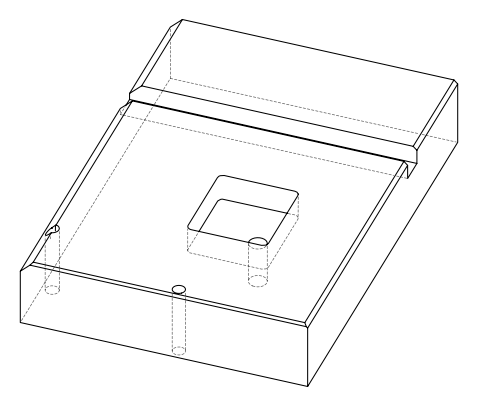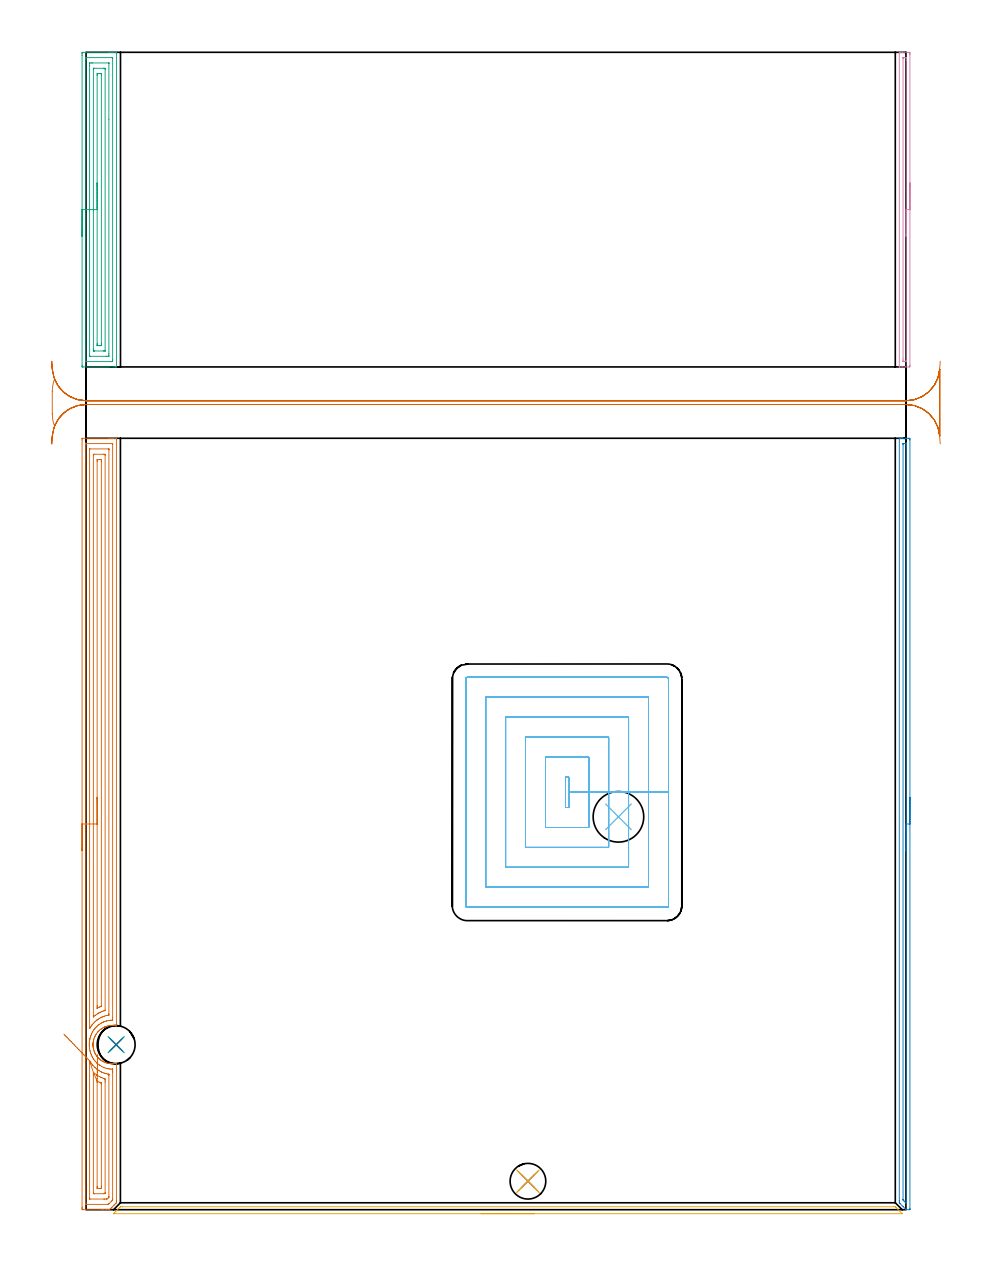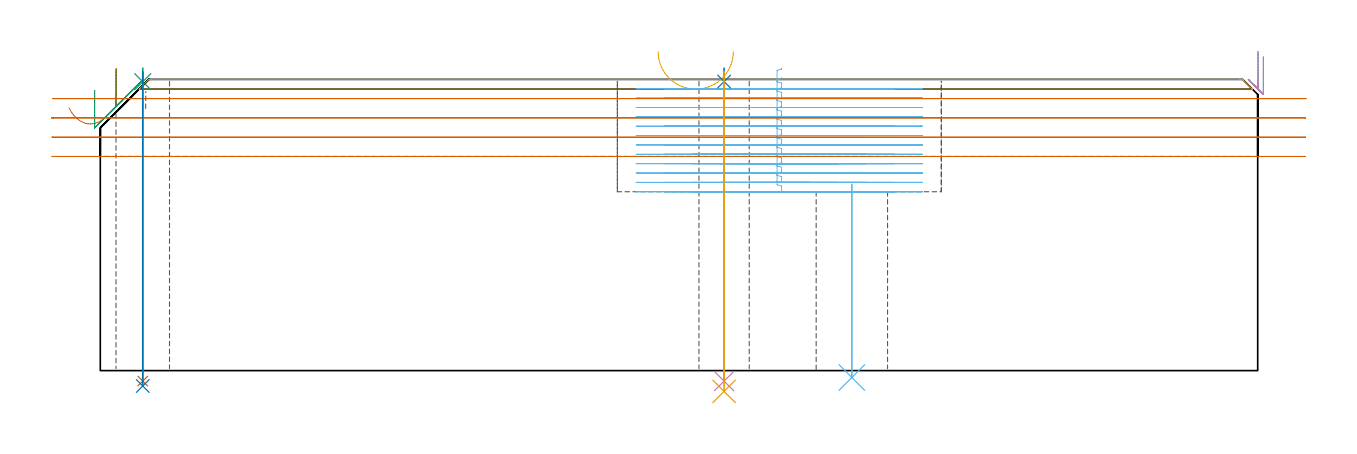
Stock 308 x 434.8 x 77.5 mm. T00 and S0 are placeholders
(PLAN: 14 operations, 8 tool changes, 60.7 min)
(1 AREA_MILL | FG_CHAMFER_SURFACE | UGT0205_001 | 11.75 min | 24677 mm3)
(2 AREA_MILL_1 | FG_CHAMFER_SURFACE_1 | UGT0205_001 | 4.78 min | 2345 mm3)
(3 AREA_MILL_2 | FG_CHAMFER_SURFACE_2 | UGT0205_001 | 4.98 min | 10392 mm3)
(4 AREA_MILL_3 | FG_CHAMFER_SURFACE_3 | UGT0205_001 | 2.05 min | 973 mm3)
(5 AREA_MILL_4 | FG_CHAMFER_SURFACE_4 | UGT0205_001 | 2.51 min | 989 mm3)
(6 MILL_RECTANGULAR_POCKET | POCKET_RECTANGULAR_STRAIGHT | NXT0201_013 | Follow Part, ap 2.5, ae 75% | 27.19 min | 247708 mm3)
(7 MILL_RECTANGULAR_SLOT | SLOT_RECTANGULAR | UGT0201_109 | Follow Part, ap 6.35, ae 75% | 5.85 min | 168080 mm3)
(8 SPOT_DRILL | STEP1HOLE | NXT0321_9005460120000 | 0.03 min | 45 mm3)
(9 SPOT_DRILL_1 | STEP1HOLE_2 | NXT0321_9005460120000 | 0.03 min | 4 mm3)
(10 DRILL_THROUGH_HOLE_INTO_CENTER | STEP1HOLE | NXT0301_042 | 0.33 min | 3054 mm3)
(11 DRILL_TO_ENLARGE_THROUGH_HOLE | STEP1HOLE | UGT0301_268 | 0.34 min | 7858 mm3)
(12 INDEXABLE_INSERT_DRILL_THROUGH_HOLE_FROM_SOLID | STEP1HOLE_1 | NXT0302_009 | 0.21 min | 13454 mm3)
(13 DRILL_THROUGH_HOLE_INTO_CENTER_1 | STEP1HOLE_2 | NXT0301_042 | 0.33 min | 2974 mm3)
(14 DRILL_TO_ENLARGE_THROUGH_HOLE_1 | STEP1HOLE_2 | NXT0301_105 | 0.34 min | 8981 mm3)
(TOOL UGT0205_001 | Chamfer Mill 20 x 3 x 45 deg. | D20 FL50 Z2)
(TOOL NXT0201_013 | ENDMILL 10mm | D10 FL30 Z4)
(TOOL UGT0201_109 | End Mill 25.4 mm | D25.4 FL25 Z2)
(TOOL NXT0321_9005460120000 | NC Spot Drill, 142deg, 12mm, Carbide, Uncoated | D12 PA142 FL30 Z2)
(TOOL NXT0301_042 | Carbide Drill 7.1mm [860.1-0710-057A1-MM 2214] | D7.1 PA140 FL85 Z2)
(TOOL UGT0301_268 | Twist Drill 13.4 mm | D13.4 PA118 FL108 Z2)
(TOOL NXT0302_009 | Index. Insert Drill 19mm [880-D1900L25-05] | D19 PA176 FL95 Z2)
(TOOL NXT0301_105 | Carbide Drill 14.25mm [860.1-1425-071A1-MM 2214] | D14.25 PA140 FL83 Z2)
(OP 1 AREA_MILL)
G17 G21 G94 G90
T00 M6
G54
G17 G0 G90 X-1.5 Y134.9 S1061 M3
G43 Z87.5 H0
Z74.6
G94 G1 Y134.938 Z73.728 F250.
Y135.052 Z72.864
Y135.241 Z72.012
Y135.503 Z71.18
Y135.837 Z70.374
Y136.24 Z69.6
Y136.708 Z68.864
Y137.24 Z68.172
Y137.829 Z67.529
Y138.472 Z66.94
Y139.164 Z66.408
Y139.9 Z65.94
Y140.674 Z65.537
Y141.48 Z65.203
Y142.312 Z64.941
Y143.163 Z64.752
Y144.028 Z64.638
Y144.9 Z64.6
Y289.181
X-1.494 Y289.736 Z64.603
X-1.492 Y289.79 Z64.606
X-1.432 Y289.8 Z64.666
X8.443 Z74.537
X8.981 Z75.077
X9.316 Z75.412
X9.854 Z75.95
X10.19 Z76.284
X11.141 Z77.24
X11.272 Y289.797 Z77.365
X11.398 Y289.79 Z77.488
X11.4 Y289.628 Z77.5
Y69.409
X11.393 Y69.033 Z77.492
X11.141 Y69.066 Z77.241
X10.9 Y69.108 Z76.999
X10.454 Y69.162 Z76.553
X10.009 Y69.188 Z76.109
X9.564 Y69.187 Z75.664
X9.119 Y69.159 Z75.218
X8.674 Y69.104 Z74.774
X8.228 Y69.017 Z74.328
X8.015 Y68.962 Z74.115
X7.785 Y68.902 Z73.884
X7.46 Y68.795 Z73.557
X7.339 Y68.756 Z73.435
X7.133 Y68.676 Z73.227
X6.962 Y68.611 Z73.06
X6.895 Y68.586 Z72.994
X6.845 Y68.564 Z72.944
X6.421 Y68.347 Z72.52
X6.005 Y68.11 Z72.105
X5.823 Y67.99 Z71.922
X5.684 Y67.898 Z71.783
X5.591 Y67.831 Z71.69
X5.37 Y67.672 Z71.469
X5.115 Y67.46 Z71.215
X4.76 Y67.128 Z70.858
X4.656 Y67.021 Z70.754
X4.513 Y66.874 Z70.608
X4.419 Y66.779 Z70.518
X4.226 Y66.552 Z70.325
X3.978 Y66.225 Z70.076
X3.875 Y66.076 Z69.974
X3.745 Y65.886 Z69.843
X3.533 Y65.529 Z69.632
X3.458 Y65.389 Z69.556
X3.336 Y65.165 Z69.436
X3.306 Y65.099 Z69.405
X3.257 Y64.993 Z69.355
X3.076 Y64.55 Z69.176
X2.922 Y64.1 Z69.022
X2.889 Y63.976 Z68.988
X2.804 Y63.655 Z68.901
X2.793 Y63.602 Z68.889
X2.711 Y63.207 Z68.809
X2.663 Y62.843 Z68.755
X2.651 Y62.762 Z68.745
X2.632 Y62.541 Z68.73
X2.621 Y62.392 Z68.718
X2.62 Y62.371 Z68.716
X2.616 Y62.315 Z68.711
X2.617 Y62.262 Z68.709
X2.614 Y62.119
X2.612 Y61.898 Z68.705
X2.611 Y61.881 Z68.706
Y61.868
X2.616 Y61.784 Z68.708
X2.619 Y61.708 Z68.714
X2.635 Y61.422 Z68.728
X2.641 Y61.369 Z68.733
X2.654 Y61.234 Z68.751
X2.674 Y61.043 Z68.774
X2.682 Y60.975 Z68.782
X2.735 Y60.668 Z68.835
X2.76 Y60.529 Z68.859
X2.871 Y60.081 Z68.968
X3.008 Y59.636 Z69.106
X3.029 Y59.582 Z69.127
X3.163 Y59.232 Z69.262
X3.337 Y58.834 Z69.435
X3.382 Y58.743 Z69.48
X3.641 Y58.292 Z69.739
X3.786 Y58.066 Z69.883
X3.844 Y57.974 Z69.942
X3.923 Y57.851 Z70.019
X3.964 Y57.795 Z70.06
X4.072 Y57.646 Z70.169
X4.187 Y57.497 Z70.286
X4.226 Y57.447 Z70.325
X4.274 Y57.391 Z70.374
X4.368 Y57.285 Z70.464
X4.44 Y57.199 Z70.539
X4.595 Y57.033 Z70.694
X4.659 Y56.965 Z70.755
X4.666 Y56.958 Z70.762
X4.723 Y56.902 Z70.822
X4.876 Y56.754 Z70.975
X4.887 Y56.744 Z70.986
X4.95 Y56.689 Z71.046
X5.044 Y56.604 Z71.142
X5.116 Y56.539 Z71.215
X5.359 Y56.344 Z71.458
X5.419 Y56.296 Z71.518
X5.603 Y56.159 Z71.703
X5.729 Y56.065 Z71.829
X5.865 Y55.973 Z71.965
X6.005 Y55.886 Z72.105
X6.26 Y55.744 Z72.359
X6.446 Y55.641 Z72.545
X6.609 Y55.562 Z72.708
X6.895 Y55.423 Z72.994
X7.522 Y55.172 Z73.619
X7.785 Y55.094 Z73.884
X8.228 Y54.982 Z74.327
X8.443 Y54.941 Z74.541
X8.675 Y54.896 Z74.773
X9.119 Y54.841 Z75.218
X9.565 Y54.813 Z75.663
X10.01 Y54.812 Z76.108
X10.19 Y54.823 Z76.287
X10.455 Y54.838 Z76.553
X10.689 Y54.867 Z76.787
X10.901 Y54.892 Z76.998
X11.063 Y54.92 Z77.16
X11.192 Y54.94 Z77.289
X11.395 Y54.967 Z77.491
X11.4 Y54.656 Z77.5
Y3.299
X11.397 Y2.605 Z77.488
X11.245 Y2.445 Z77.345
X10.758 Y1.959 Z76.858
X10.481 Y1.678 Z76.575
X9.755 Y0.955 Z75.855
X9.42 Y0.618 Z75.516
X8.973 Y0.172 Z75.07
X8.88 Y0.081 Z74.978
X8.806 Y0.01 Z74.903
X8.544 Y0. Z74.643
X8.242 Z74.341
X7.57 Z73.665
X6.361 Z72.458
X5.823 Z71.917
X-1.163 Y0.001 Z64.934
X-1.493 Y0.01 Z64.604
X-1.497 Y0.277 Z64.601
X-1.499 Y0.618
X-1.5 Y0.963 Z64.6
Y144.9
X-0.086 Z66.014
X-0.085 Y287.395 Z66.015
X-0.082 Y287.737 Z66.018
X-0.08 Y287.778 Z66.02
X-0.078 Y287.79 Z66.022
X-0.05 Y287.793 Z66.05
X0.055 Y287.797 Z66.155
X0.188 Y287.8 Z66.288
X9.794 Z75.894
X9.94 Y287.797 Z76.04
X9.97 Y287.794 Z76.07
X9.979 Y287.79 Z76.079
X9.981 Y287.781 Z76.081
X9.984 Y287.746 Z76.084
X9.985 Y287.604 Z76.085
Y72.089
X9.981 Y71.409 Z76.081
X9.979 Y71.196 Z76.079
X9.338 Y71.174 Z75.438
X9.316 Y71.172 Z75.416
X8.548 Y71.089 Z74.648
X8.443 Y71.07 Z74.543
X7.824 Y70.936 Z73.924
X7.57 Y70.87 Z73.67
X7.146 Y70.736 Z73.246
X6.697 Y70.572 Z72.797
X6.505 Y70.499 Z72.605
X6.088 Y70.302 Z72.188
X5.914 Y70.21 Z72.014
X5.823 Y70.158 Z71.923
X5.362 Y69.881 Z71.462
X4.95 Y69.607 Z71.05
X4.835 Y69.527 Z70.935
X4.678 Y69.409 Z70.778
X4.348 Y69.127 Z70.448
X4.077 Y68.878 Z70.177
X3.895 Y68.702 Z69.995
X3.711 Y68.516 Z69.811
X3.466 Y68.247 Z69.566
X3.203 Y67.927 Z69.303
X3.072 Y67.757 Z69.172
X2.973 Y67.622 Z69.073
X2.709 Y67.235 Z68.809
X2.402 Y66.729 Z68.502
X2.386 Y66.7 Z68.486
X2.376 Y66.682 Z68.476
X2.33 Y66.594 Z68.43
X2.082 Y66.09 Z68.182
X1.975 Y65.835 Z68.075
X1.824 Y65.459 Z67.924
X1.643 Y64.942 Z67.743
X1.617 Y64.86 Z67.717
X1.598 Y64.797 Z67.698
X1.457 Y64.265 Z67.557
X1.419 Y64.088 Z67.519
X1.411 Y64.049 Z67.511
X1.34 Y63.663 Z67.44
X1.291 Y63.325 Z67.391
X1.268 Y63.155 Z67.368
X1.213 Y62.511 Z67.313
X1.206 Y62.262 Z67.306
X1.209 Y61.622 Z67.309
X1.223 Y61.369 Z67.323
X1.294 Y60.641 Z67.394
X1.32 Y60.475 Z67.42
X1.457 Y59.744 Z67.557
X1.509 Y59.529 Z67.609
X1.655 Y59.041 Z67.755
X1.77 Y58.688 Z67.87
X1.974 Y58.159 Z68.074
X2.136 Y57.795 Z68.236
X2.33 Y57.416 Z68.43
X2.632 Y56.902 Z68.732
X2.857 Y56.549 Z68.957
X3.203 Y56.06 Z69.303
X3.219 Y56.039 Z69.319
X3.231 Y56.023 Z69.331
X3.243 Y56.008 Z69.343
X3.482 Y55.723 Z69.582
X4.066 Y55.115 Z70.166
X4.077 Y55.105 Z70.177
X4.176 Y55.013 Z70.276
X4.95 Y54.396 Z71.05
X5.192 Y54.221 Z71.292
X5.823 Y53.848 Z71.923
X6.538 Y53.49 Z72.638
X6.697 Y53.425 Z72.797
X6.94 Y53.328 Z73.04
X7.57 Y53.127 Z73.67
X7.836 Y53.056 Z73.936
X8.443 Y52.933 Z74.543
X8.89 Y52.871 Z74.99
X9.316 Y52.836 Z75.416
X9.819 Y52.814 Z75.919
X9.943 Y52.807 Z76.043
X9.965 Y52.803 Z76.065
X9.979 Y52.797 Z76.079
X9.98 Y52.771 Z76.08
X9.984 Y52.645 Z76.084
X9.985 Y52.435 Z76.085
X9.986 Y51.75 Z76.086
X9.985 Y4.192 Z76.085
X9.983 Y3.85 Z76.083
X9.98 Y3.679 Z76.08
X9.979 Y3.641 Z76.079
X9.96 Y3.618 Z76.06
X9.92 Y3.574 Z76.02
X9.649 Y3.299 Z75.749
X9.481 Y3.13 Z75.581
X8.756 Y2.405 Z74.856
X8.597 Y2.247 Z74.697
X8.443 Y2.095 Z74.543
X8.378 Y2.035 Z74.478
X8.351 Y2.012 Z74.451
X8.323 Y2.009 Z74.423
X8.205 Y2.004 Z74.305
X7.966 Y2. Z74.066
X0.106 Z66.206
X-0.04 Y2.003 Z66.06
X-0.07 Y2.006 Z66.03
X-0.079 Y2.01 Z66.021
X-0.081 Y2.019 Z66.019
X-0.084 Y2.054 Z66.016
X-0.085 Y2.196 Z66.015
X-0.086 Y144.9 Z66.014
X1.328 Z67.428
X1.329 Y285.608 Z67.429
X1.33 Y285.738 Z67.43
X1.332 Y285.782 Z67.432
X1.335 Y285.79 Z67.435
X1.341 Y285.794 Z67.441
X1.363 Y285.797 Z67.463
X1.457 Y285.799 Z67.557
X8.443 Z74.543
X8.506 Y285.797 Z74.606
X8.555 Y285.793 Z74.655
X8.564 Y285.79 Z74.664
X8.567 Y285.776 Z74.667
X8.569 Y285.739 Z74.669
X8.571 Y285.608 Z74.671
Y285.477
Y73.613
X8.57 Y73.351 Z74.67
X8.567 Y73.176 Z74.667
X8.564 Y73.117 Z74.664
X8.558 Y73.111 Z74.658
X8.537 Y73.105 Z74.637
X8.443 Y73.088 Z74.543
X8.355 Y73.073 Z74.455
X7.892 Y72.983 Z73.992
X7.627 Y72.924 Z73.727
X7.57 Y72.909 Z73.67
X6.95 Y72.723 Z73.05
X6.697 Y72.638 Z72.797
X6.3 Y72.494 Z72.4
X6.099 Y72.414 Z72.199
X5.823 Y72.287 Z71.923
X5.692 Y72.224 Z71.792
X5.427 Y72.089 Z71.527
X5.123 Y71.912 Z71.223
X4.95 Y71.806 Z71.05
X4.583 Y71.572 Z70.683
X4.077 Y71.226 Z70.177
X4.059 Y71.214 Z70.159
X4.035 Y71.196 Z70.135
X3.582 Y70.809 Z69.682
X3.203 Y70.462 Z69.303
X3.123 Y70.385 Z69.223
X3.041 Y70.302 Z69.141
X2.694 Y69.93 Z68.794
X2.33 Y69.512 Z68.43
X2.284 Y69.456 Z68.384
X2.248 Y69.409 Z68.348
X1.912 Y68.944 Z68.012
X1.621 Y68.516 Z67.721
X1.556 Y68.414 Z67.656
X1.457 Y68.251 Z67.557
X1.406 Y68.171 Z67.506
X1.355 Y68.094 Z67.455
X1.335 Y68.068 Z67.435
X1.329 Y68.516 Z67.429
X1.328 Y144.9 Z67.428
X2.743 Z68.843
Y283.399
X2.744 Y283.556 Z68.844
X2.746 Y283.682 Z68.846
X2.75 Y283.764 Z68.85
X2.756 Y283.79 Z68.856
X3.224 Y283.8 Z69.324
X6.697 Z72.797
X6.718 Z72.818
X7.116 Y283.79 Z73.216
X7.151 Y283.782 Z73.251
X7.154 Y283.752 Z73.254
X7.156 Y283.706 Z73.256
X7.157 Y283.661 Z73.257
Y283.35
Y74.98
X7.155 Y74.875 Z73.255
X7.153 Y74.85 Z73.253
X7.151 Y74.844 Z73.251
X7.124 Y74.833 Z73.224
X6.93 Y74.769 Z73.03
X6.749 Y74.715 Z72.849
X6.697 Y74.698 Z72.797
X6.101 Y74.486 Z72.201
X5.823 Y74.381 Z71.923
X5.479 Y74.228 Z71.579
X4.95 Y73.97 Z71.05
X4.889 Y73.939 Z70.989
X4.776 Y73.876 Z70.876
X4.338 Y73.609 Z70.438
X4.077 Y73.443 Z70.177
X3.804 Y73.261 Z69.904
X3.403 Y72.983 Z69.503
X3.29 Y72.894 Z69.39
X3.203 Y72.824 Z69.303
X2.808 Y72.494 Z68.908
X2.773 Y72.466 Z68.873
X2.751 Y72.453 Z68.851
X2.749 Y72.454 Z68.849
X2.746 Y72.466 Z68.846
X2.744 Y72.496 Z68.844
X2.743 Y72.56 Z68.843
Y72.983
Y144.9
X4.157 Z70.257
Y281.141
X4.16 Y281.547 Z70.26
X4.163 Y281.749 Z70.263
X4.164 Y281.79 Z70.264
X4.214 Y281.794 Z70.314
X4.308 Y281.798 Z70.408
X4.95 Y281.8 Z71.05
X5.18 Y281.799 Z71.28
X5.661 Y281.792 Z71.761
X5.714 Y281.79 Z71.814
X5.736 Y281.781 Z71.836
X5.738 Y281.744 Z71.838
X5.741 Y281.571 Z71.841
X5.743 Y281.223 Z71.843
Y281.141
X5.742 Y76.639 Z71.842
X5.741 Y76.556 Z71.841
X5.737 Y76.456 Z71.837
X5.735 Y76.438 Z71.835
X5.695 Y76.419 Z71.795
X5.62 Y76.386 Z71.72
X5.429 Y76.305 Z71.529
X5.265 Y76.234 Z71.365
X4.95 Y76.088 Z71.05
X4.668 Y75.951 Z70.768
X4.203 Y75.711 Z70.303
X4.169 Y75.696 Z70.269
X4.163 Y75.697 Z70.263
X4.162 Y75.714 Z70.262
X4.159 Y75.795 Z70.259
X4.157 Y76.474 Z70.257
Y76.556
Y144.9
Y145.772 Z70.295
Y146.636 Z70.409
Y147.488 Z70.598
Y148.32 Z70.86
Y149.126 Z71.194
Y149.9 Z71.597
Y150.636 Z72.065
Y151.328 Z72.596
Y151.971 Z73.186
Y152.56 Z73.829
Y153.091 Z74.521
Y153.56 Z75.257
Y153.963 Z76.031
Y154.297 Z76.837
Y154.559 Z77.669
Y154.748 Z78.52
Y154.862 Z79.385
Y154.9 Z80.257
G0 Z87.5
X-8.33 Y65.951
Z69.945
G1 X-7.963 Y65.571 Z69.251
X-7.555 Y65.149 Z68.605
X-7.11 Y64.687 Z68.013
X-6.631 Y64.191 Z67.48
X-6.121 Y63.663 Z67.008
X-5.585 Y63.107 Z66.602
X-5.026 Y62.528 Z66.265
X-4.449 Y61.93 Z66.
X-3.858 Y61.318 Z65.808
X-3.258 Y60.696 Z65.69
X-2.653 Y60.069 Z65.649
X-2.048 Y59.442 Z65.684
X-1.447 Y58.819 Z65.794
X-0.855 Y58.206 Z65.98
X-0.276 Y57.606 Z66.239
X0.284 Y57.025 Z66.569
X0.823 Y56.467 Z66.969
X1.335 Y55.937 Z67.435
X1.353 Y55.918 Z67.453
X1.457 Y55.758 Z67.557
X1.87 Y55.115 Z67.97
X2.33 Y54.493 Z68.43
X2.558 Y54.221 Z68.658
X3.203 Y53.541 Z69.303
X3.427 Y53.328 Z69.527
X4.077 Y52.799 Z70.177
X4.556 Y52.435 Z70.656
X4.95 Y52.198 Z71.05
X5.481 Y51.892 Z71.581
X5.823 Y51.723 Z71.923
X5.944 Y51.665 Z72.044
X6.213 Y51.541 Z72.313
X6.697 Y51.363 Z72.797
X6.966 Y51.266 Z73.066
X7.327 Y51.157 Z73.427
X7.57 Y51.095 Z73.67
X8.126 Y50.972 Z74.226
X8.443 Y50.915 Z74.543
X8.526 Y50.9 Z74.626
X8.553 Y50.892 Z74.653
X8.563 Y50.888 Z74.663
X8.566 Y50.866 Z74.666
X8.569 Y50.779 Z74.669
X8.571 Y50.648 Z74.671
Y50.517
Y4.954
X8.569 Y4.823 Z74.669
X8.567 Y4.736 Z74.667
X8.563 Y4.674 Z74.663
X8.546 Y4.655 Z74.646
X8.443 Y4.545 Z74.543
X8.269 Y4.37 Z74.369
X8.09 Y4.192 Z74.19
X7.914 Y4.025 Z74.014
X7.75 Y4.008 Z73.85
X7.57 Y4.004 Z73.67
X6.884 Y4. Z72.984
X6.697 Z72.797
X1.457 Y4.001 Z67.557
X1.394 Y4.002 Z67.494
X1.345 Y4.007 Z67.445
X1.335 Y4.01 Z67.435
X1.333 Y4.024 Z67.433
X1.331 Y4.061 Z67.431
X1.329 Y4.192 Z67.429
X1.328 Y4.323 Z67.428
X1.329 Y55.378 Z67.429
X1.33 Y55.641 Z67.43
X1.332 Y55.816 Z67.432
X1.335 Y55.937 Z67.435
X2.752 Y51.549 Z68.852
X2.77 Y51.541 Z68.87
X3.203 Y51.202 Z69.303
X3.918 Y50.648 Z70.018
X4.077 Y50.545 Z70.177
X4.332 Y50.387 Z70.432
X4.95 Y50.046 Z71.05
X5.525 Y49.755 Z71.625
X5.823 Y49.626 Z71.923
X6.036 Y49.536 Z72.136
X6.697 Y49.301 Z72.797
X7.02 Y49.185 Z73.12
X7.15 Y49.136 Z73.25
X7.153 Y49.018 Z73.253
X7.155 Y48.861 Z73.255
X7.157 Y48.39 Z73.257
Y47.968
Y6.401
X7.156 Y6.244 Z73.256
X7.153 Y6.118 Z73.253
X7.15 Y6.036 Z73.25
X7.144 Y6.009 Z73.244
X6.676 Y6. Z72.776
X3.203 Z69.303
X3.182 Z69.282
X2.784 Y6.01 Z68.884
X2.749 Y6.017 Z68.849
X2.746 Y6.048 Z68.846
X2.744 Y6.094 Z68.844
X2.743 Y6.139 Z68.843
Y6.45
Y50.648
X2.745 Y51.117 Z68.845
X2.75 Y51.541 Z68.85
X2.752 Y51.549 Z68.852
X4.164 Y48.316 Z70.264
X4.95 Y47.917 Z71.05
X5.045 Y47.871 Z71.145
X5.53 Y47.659 Z71.63
X5.605 Y47.625 Z71.705
X5.686 Y47.586 Z71.786
X5.736 Y47.558 Z71.836
X5.738 Y47.519 Z71.838
X5.743 Y47.157 Z71.843
Y8.659
X5.741 Y8.253 Z71.841
X5.738 Y8.051 Z71.838
X5.736 Y8.01 Z71.836
X5.686 Y8.006 Z71.786
X5.593 Y8.001 Z71.693
X4.95 Y8. Z71.05
X4.72 Z70.82
X4.239 Y8.007 Z70.339
X4.186 Y8.01 Z70.286
X4.163 Y8.019 Z70.263
X4.162 Y8.056 Z70.262
X4.159 Y8.229 Z70.259
X4.157 Y8.577 Z70.257
Y8.659
Y47.885
X4.158 Y47.968 Z70.258
X4.164 Y48.316 Z70.264
X4.179 Y49.186 Z70.317
X4.194 Y50.049 Z70.446
X4.208 Y50.897 Z70.649
X4.222 Y51.724 Z70.925
X4.236 Y52.525 Z71.273
X4.249 Y53.291 Z71.689
X4.261 Y54.019 Z72.17
X4.273 Y54.702 Z72.713
X4.283 Y55.335 Z73.313
X4.293 Y55.913 Z73.966
X4.302 Y56.432 Z74.667
X4.31 Y56.888 Z75.411
X4.317 Y57.278 Z76.191
X4.322 Y57.598 Z77.003
X4.326 Y57.846 Z77.839
X4.329 Y58.02 Z78.694
X4.331 Y58.119 Z79.561
Y58.143 Z80.433
G0 Z87.5
M5
M2
(OP 2 AREA_MILL_1)
G17 G21 G94 G90
T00 M6
G54
G17 G0 G90 X309.5 Y154.9 S1061 M3
G43 Z87.5 H0
Z83.5
G94 G1 Y154.862 Z82.628 F250.
Y154.748 Z81.764
Y154.559 Z80.912
Y154.297 Z80.08
Y153.963 Z79.274
Y153.56 Z78.5
Y153.091 Z77.764
Y152.56 Z77.072
Y151.971 Z76.429
Y151.328 Z75.84
Y150.636 Z75.308
Y149.9 Z74.84
Y149.126 Z74.437
Y148.32 Z74.103
Y147.488 Z73.841
Y146.636 Z73.652
Y145.772 Z73.538
Y144.9 Z73.5
Y0.483
X309.498 Y0.172 Z73.502
X309.493 Y0.039 Z73.503
X309.491 Y0.005 Z73.505
X309.402 Y0.001 Z73.594
X309.236 Y0. Z73.758
X308.168 Z74.831
X308.151 Y0.001 Z74.847
X308.107 Y0.004 Z74.89
X308.076 Y0.023 Z74.922
X306.955 Y1.144 Z76.044
X305.764 Y2.335 Z77.234
X305.694 Y2.405 Z77.305
X305.614 Y2.488 Z77.385
X305.503 Y2.605 Z77.488
X305.5 Y3.298 Z77.5
Y289.628
X305.502 Y289.79 Z77.488
X305.599 Y289.797 Z77.393
X305.703 Y289.8 Z77.296
X305.964 Z77.035
X306.632 Z76.363
X307.834 Z75.163
X308.368 Z74.626
X308.969 Z74.026
X309.236 Y289.796 Z73.759
X309.493 Y289.79 Z73.502
X309.498 Y289.451 Z73.5
X309.5 Y289.181
Y144.9
X308.086 Z74.914
X308.085 Y3.299 Z74.915
X308.082 Y2.7 Z74.918
X308.079 Y2.498 Z74.921
X308.074 Y2.487 Z74.926
X308.004 Y2.553 Z74.996
X307.886 Y2.666 Z75.114
X307.736 Y2.815 Z75.264
X307.5 Y3.05 Z75.5
X307.253 Y3.299 Z75.747
X306.991 Y3.57 Z76.009
X306.921 Y3.643 Z76.079
X306.919 Y3.676 Z76.081
X306.916 Y3.751 Z76.084
X306.915 Y3.901 Z76.085
Y287.395
X306.916 Y287.696 Z76.084
X306.919 Y287.77 Z76.081
X306.92 Y287.784 Z76.08
X306.929 Y287.79 Z76.071
X306.975 Y287.794 Z76.025
X307.107 Y287.799 Z75.893
X307.5 Z75.5
X307.977 Y287.797 Z75.023
X308.064 Y287.79 Z74.936
X308.079 Y287.787 Z74.921
X308.081 Y287.758 Z74.919
X308.084 Y287.687 Z74.916
X308.085 Y287.395 Z74.915
X308.086 Y286.792 Z74.914
Y144.9
Y144.028 Z74.952
Y143.163 Z75.066
Y142.312 Z75.255
Y141.48 Z75.517
Y140.674 Z75.851
Y139.9 Z76.254
Y139.164 Z76.723
Y138.472 Z77.254
Y137.829 Z77.843
Y137.24 Z78.486
Y136.708 Z79.178
Y136.24 Z79.914
Y135.837 Z80.688
Y135.503 Z81.494
Y135.241 Z82.326
Y135.052 Z83.178
Y134.938 Z84.043
Y134.9 Z84.914
G0 Z87.5
M5
M2
(OP 3 AREA_MILL_2)
G17 G21 G94 G90
T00 M6
G54
G17 G0 G90 X-1.5 Y365.7 S1061 M3
G43 Z87.5 H0
Z74.6
G94 G1 Y365.738 Z73.728 F250.
Y365.852 Z72.863
Y366.041 Z72.012
Y366.303 Z71.18
Y366.637 Z70.374
Y367.04 Z69.6
Y367.508 Z68.864
Y368.04 Z68.172
Y368.629 Z67.529
Y369.272 Z66.94
Y369.964 Z66.408
Y370.7 Z65.94
Y371.474 Z65.537
Y372.28 Z65.203
Y373.112 Z64.941
Y373.963 Z64.752
Y374.828 Z64.638
Y375.7 Z64.6
Y433.639
X-1.499 Y434.188 Z64.601
X-1.497 Y434.529 Z64.602
X-1.493 Y434.79 Z64.604
X-1.163 Y434.8 Z64.934
X8.443 Z74.537
X8.992 Z75.089
X9.316 Z75.412
X9.865 Z75.961
X10.19 Z76.284
X11.15 Z77.249
X11.277 Y434.797 Z77.369
X11.398 Y434.79 Z77.488
X11.4 Y434.634 Z77.5
Y316.766
X11.398 Y316.61 Z77.488
X11.277 Y316.603 Z77.37
X11.15 Y316.6 Z77.249
X10.838 Z76.937
X10.19 Z76.284
X8.992 Z75.089
X8.443 Z74.537
X-1.163 Z64.934
X-1.441 Y316.604 Z64.656
X-1.492 Y316.61 Z64.605
X-1.499 Y316.663 Z64.599
X-1.5 Y317.212 Z64.6
Y375.7
X-0.086 Z66.014
X-0.085 Y432.193 Z66.015
X-0.084 Y432.402 Z66.016
X-0.08 Y432.743 Z66.02
X-0.079 Y432.779 Z66.021
X-0.039 Y432.79 Z66.061
X0.064 Y432.795 Z66.164
X0.195 Y432.799 Z66.295
X9.801 Y432.8 Z75.901
X9.941 Y432.797 Z76.041
X9.969 Y432.794 Z76.069
X9.978 Y432.79 Z76.078
X9.98 Y432.783 Z76.08
X9.983 Y432.75 Z76.083
X9.985 Y432.611 Z76.085
Y319.207
X9.984 Y318.998 Z76.084
X9.98 Y318.657 Z76.08
X9.979 Y318.621 Z76.079
X9.938 Y318.61 Z76.038
X9.835 Y318.605 Z75.935
X9.705 Y318.601 Z75.805
X0.099 Y318.6 Z66.199
X-0.041 Y318.602 Z66.059
X-0.069 Y318.606 Z66.031
X-0.078 Y318.61 Z66.022
X-0.081 Y318.617 Z66.019
X-0.083 Y318.65 Z66.017
X-0.085 Y318.789 Z66.015
X-0.086 Y375.7 Z66.014
X1.328 Z67.428
Y429.854
X1.331 Y430.616 Z67.431
X1.333 Y430.743 Z67.433
X1.335 Y430.782 Z67.435
X1.368 Y430.79 Z67.468
X1.457 Y430.793 Z67.557
X2.15 Y430.8 Z68.25
X2.33 Z68.43
X8.443 Y430.799 Z74.543
X8.503 Y430.798 Z74.603
X8.55 Y430.794 Z74.65
X8.562 Y430.791 Z74.662
X8.565 Y430.782 Z74.665
X8.568 Y430.747 Z74.668
X8.571 Y430.616 Z74.671
Y409.464
Y321.546
X8.569 Y320.784 Z74.669
X8.567 Y320.657 Z74.667
X8.565 Y320.618 Z74.665
X8.532 Y320.61 Z74.632
X8.443 Y320.607 Z74.543
X7.749 Y320.6 Z73.849
X7.57 Z73.67
X1.637 Z67.737
X1.457 Y320.602 Z67.557
X1.397 Y320.605 Z67.497
X1.351 Y320.61 Z67.451
X1.335 Y320.621 Z67.435
X1.333 Y320.653 Z67.433
X1.33 Y320.784 Z67.43
X1.329 Y320.915 Z67.429
X1.328 Y375.7 Z67.428
X2.743 Z68.843
Y428.565
X2.744 Y428.691 Z68.844
X2.748 Y428.774 Z68.848
X2.75 Y428.79 Z68.85
X2.756 Y428.793 Z68.856
X2.782 Y428.796 Z68.882
X3.203 Y428.8 Z69.303
X3.233 Z69.333
X6.697 Z72.797
X6.726 Z72.826
X7.11 Y428.791 Z73.21
X7.151 Y428.789 Z73.251
X7.153 Y428.758 Z73.253
X7.156 Y428.711 Z73.256
X7.157 Y428.665 Z73.257
Y428.359
Y322.835
X7.155 Y322.709 Z73.255
X7.152 Y322.626 Z73.252
X7.15 Y322.61 Z73.25
X7.144 Y322.607 Z73.244
X7.118 Y322.604 Z73.218
X6.697 Y322.6 Z72.797
X6.667 Z72.767
X3.203 Z69.303
X3.174 Z69.274
X2.79 Y322.609 Z68.89
X2.749 Y322.611 Z68.849
X2.746 Y322.642 Z68.846
X2.744 Y322.689 Z68.844
X2.743 Y322.734 Z68.843
Y323.041
Y375.7
X4.157 Z70.257
Y426.151
X4.161 Y426.557 Z70.261
X4.164 Y426.757 Z70.264
X4.174 Y426.79 Z70.274
X4.225 Y426.794 Z70.325
X4.317 Y426.798 Z70.417
X4.95 Y426.8 Z71.05
X5.189 Z71.289
X5.658 Y426.794 Z71.758
X5.709 Y426.791 Z71.809
X5.736 Y426.787 Z71.836
X5.738 Y426.752 Z71.838
X5.741 Y426.579 Z71.841
X5.743 Y426.233 Z71.843
Y426.151
Y325.249
X5.739 Y324.843 Z71.839
X5.736 Y324.643 Z71.836
X5.726 Y324.61 Z71.826
X5.675 Y324.606 Z71.775
X5.583 Y324.602 Z71.683
X4.95 Y324.6 Z71.05
X4.711 Z70.811
X4.242 Y324.606 Z70.342
X4.191 Y324.609 Z70.291
X4.164 Y324.613 Z70.264
X4.162 Y324.648 Z70.262
X4.159 Y324.82 Z70.259
X4.157 Y325.167 Z70.257
Y325.249
Y375.7
Y376.572 Z70.295
Y377.436 Z70.409
Y378.288 Z70.598
Y379.12 Z70.86
Y379.926 Z71.194
Y380.7 Z71.597
Y381.436 Z72.065
Y382.128 Z72.596
Y382.771 Z73.186
Y383.36 Z73.829
Y383.891 Z74.521
Y384.36 Z75.257
Y384.763 Z76.031
Y385.097 Z76.837
Y385.359 Z77.669
Y385.548 Z78.52
Y385.662 Z79.385
Y385.7 Z80.257
G0 Z87.5
M5
M2
(OP 4 AREA_MILL_3)
G17 G21 G94 G90
T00 M6
G54
G17 G0 G90 X309.5 Y385.7 S1061 M3
G43 Z87.5 H0
Z83.5
G94 G1 Y385.662 Z82.628 F250.
Y385.548 Z81.764
Y385.359 Z80.912
Y385.097 Z80.08
Y384.763 Z79.274
Y384.36 Z78.5
Y383.892 Z77.764
Y383.36 Z77.072
Y382.771 Z76.429
Y382.128 Z75.84
Y381.436 Z75.308
Y380.7 Z74.84
Y379.926 Z74.437
Y379.12 Z74.103
Y378.288 Z73.841
Y377.436 Z73.652
Y376.572 Z73.538
Y375.7 Z73.5
Y317.212
X309.498 Y316.943
X309.493 Y316.61 Z73.502
X309.236 Y316.6 Z73.759
X307.822 Z75.174
X306.632 Z76.363
X305.696 Z77.303
X305.598 Z77.394
X305.551 Z77.44
X305.502 Y316.61 Z77.488
X305.5 Y316.765 Z77.5
Y434.634
X305.502 Y434.79 Z77.488
X305.597 Y434.798 Z77.395
X305.696 Y434.8 Z77.303
X305.987 Z77.012
X306.632 Z76.363
X308.69 Z74.307
X309.236 Y434.796 Z73.759
X309.493 Y434.79 Z73.502
X309.498 Y434.457 Z73.5
X309.5 Y434.188
Y433.916
Y375.7
X308.086 Z74.914
X308.085 Y318.998 Z74.915
X308.083 Y318.697 Z74.917
X308.081 Y318.623 Z74.919
X308.08 Y318.612 Z74.92
X308.062 Y318.608 Z74.938
X308.016 Y318.604 Z74.984
X307.887 Y318.601 Z75.114
X307.5 Z75.5
X307.016 Y318.603 Z75.984
X306.935 Y318.61 Z76.065
X306.921 Y318.612 Z76.079
X306.919 Y318.639 Z76.081
X306.916 Y318.706 Z76.084
X306.915 Y318.998 Z76.085
X306.914 Y319.601 Z76.086
X306.915 Y432.402 Z76.085
X306.917 Y432.703 Z76.083
X306.919 Y432.777 Z76.081
X306.92 Y432.788 Z76.08
X306.938 Y432.792 Z76.062
X306.984 Y432.796 Z76.016
X307.113 Y432.799 Z75.887
X307.5 Z75.5
X307.983 Y432.797 Z75.017
X308.065 Y432.791 Z74.935
X308.079 Y432.788 Z74.921
X308.081 Y432.761 Z74.919
X308.084 Y432.694 Z74.916
X308.085 Y432.402 Z74.915
X308.086 Y431.799 Z74.914
Y375.7
Y374.828 Z74.952
Y373.964 Z75.066
Y373.112 Z75.255
Y372.28 Z75.517
Y371.474 Z75.851
Y370.7 Z76.254
Y369.964 Z76.723
Y369.272 Z77.254
Y368.629 Z77.843
Y368.04 Z78.486
Y367.508 Z79.178
Y367.04 Z79.914
Y366.637 Z80.688
Y366.303 Z81.494
Y366.041 Z82.326
Y365.852 Z83.178
Y365.738 Z84.043
Y365.7 Z84.914
G0 Z87.5
M5
M2
(OP 5 AREA_MILL_4)
G17 G21 G94 G90
T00 M6
G54
G17 G0 G90 X168.45 Y-1.5 S1061 M3
G43 Z87.5 H0
Z84.9
G94 G1 X168.412 Z84.028 F250.
X168.298 Z83.163
X168.109 Z82.312
X167.847 Z81.48
X167.513 Z80.674
X167.11 Z79.9
X166.642 Z79.164
X166.111 Z78.472
X165.521 Z77.829
X164.878 Z77.239
X164.186 Z76.708
X163.45 Z76.24
X162.676 Z75.837
X161.87 Z75.503
X161.038 Z75.241
X160.187 Z75.052
X159.322 Z74.938
X158.45 Z74.9
X10.481
X10.319 Y-1.493 Z74.906
X10.481 Y-1.322 Z75.078
X10.69 Y-1.111 Z75.289
X10.721 Y-1.079 Z75.321
X11.375 Y-0.424 Z75.975
X12.27 Y0.47 Z76.869
X12.717 Y0.917 Z77.316
X12.894 Y1.097 Z77.489
X13.611 Y1.1 Z77.5
X303.29
X304.006 Y1.097 Z77.489
X304.184 Y0.917 Z77.316
X304.261 Y0.839 Z77.239
X306.489 Y-1.389 Z75.01
X306.568 Y-1.471 Z74.927
X306.583 Y-1.495 Z74.904
X306.568 Y-1.5 Z74.9
X158.45
X157.579 Z74.938
X156.714 Z75.052
X155.862 Z75.241
X155.03 Z75.503
X154.224 Z75.837
X153.45 Z76.24
X152.714 Z76.708
X152.022 Z77.239
X151.379 Z77.829
X150.79 Z78.472
X150.259 Z79.164
X149.79 Z79.9
X149.387 Z80.674
X149.053 Z81.48
X148.791 Z82.312
X148.602 Z83.163
X148.488 Z84.028
X148.45 Z84.9
G0 Z87.5
M5
M2
(OP 6 MILL_RECTANGULAR_POCKET)
G17 G21 G94 G90
T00 M6
G54
G17 G0 G90 X181.3 Y161.505 S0 M3
G43 Z87.5 H0
Z80.5
G94 G1 Y162.5 Z80.233 F250.
X180.1 Z79.912
Y151.1 Z76.857
X181.3 Z76.536
Y156.8 Z75.008
Y162.5 F500.
X180.1
Y151.1
X181.3
Y156.8
X188.8
Y170.
X172.6
Y143.6
X188.8
Y156.8
X196.3
Y177.5
X165.1
Y136.1
X196.3
Y156.8
X203.8
Y185.
X157.6
Y128.6
X203.8
Y156.8
X211.3
Y192.5
X150.1
Y121.1
X211.3
Y156.8
X218.8
Y199.4
G3 X218.2 Y200. R0.6
G1 X143.2
G3 X142.6 Y199.4 R0.6
G1 Y114.2
G3 X143.2 Y113.6 R0.6
G1 X218.2
G3 X218.8 Y114.2 R0.6
G1 Y156.8
Y157.8
G0 X181.3 Y161.505 Z78.008
G1 Y162.5 Z77.742 F250.
X180.1 Z77.42
Y151.1 Z74.365
X181.3 Z74.044
Y156.8 Z72.517
Y162.5 F500.
X180.1
Y151.1
X181.3
Y156.8
X188.8
Y170.
X172.6
Y143.6
X188.8
Y156.8
X196.3
Y177.5
X165.1
Y136.1
X196.3
Y156.8
X203.8
Y185.
X157.6
Y128.6
X203.8
Y156.8
X211.3
Y192.5
X150.1
Y121.1
X211.3
Y156.8
X218.8
Y199.4
G3 X218.2 Y200. R0.6
G1 X143.2
G3 X142.6 Y199.4 R0.6
G1 Y114.2
G3 X143.2 Y113.6 R0.6
G1 X218.2
G3 X218.8 Y114.2 R0.6
G1 Y156.8
Y157.8
G0 X181.3 Y161.505 Z75.517
G1 Y162.5 Z75.25 F250.
X180.1 Z74.928
Y151.1 Z71.874
X181.3 Z71.552
Y156.8 Z70.025
Y162.5 F500.
X180.1
Y151.1
X181.3
Y156.8
X188.8
Y170.
X172.6
Y143.6
X188.8
Y156.8
X196.3
Y177.5
X165.1
Y136.1
X196.3
Y156.8
X203.8
Y185.
X157.6
Y128.6
X203.8
Y156.8
X211.3
Y192.5
X150.1
Y121.1
X211.3
Y156.8
X218.8
Y199.4
G3 X218.2 Y200. R0.6
G1 X143.2
G3 X142.6 Y199.4 R0.6
G1 Y114.2
G3 X143.2 Y113.6 R0.6
G1 X218.2
G3 X218.8 Y114.2 R0.6
G1 Y156.8
Y157.8
G0 X181.3 Y161.505 Z73.025
G1 Y162.5 Z72.758 F250.
X180.1 Z72.437
Y151.1 Z69.382
X181.3 Z69.061
Y156.8 Z67.533
Y162.5 F500.
X180.1
Y151.1
X181.3
Y156.8
X188.8
Y170.
X172.6
Y143.6
X188.8
Y156.8
X196.3
Y177.5
X165.1
Y136.1
X196.3
Y156.8
X203.8
Y185.
X157.6
Y128.6
X203.8
Y156.8
X211.3
Y192.5
X150.1
Y121.1
X211.3
Y156.8
X218.8
Y199.4
G3 X218.2 Y200. R0.6
G1 X143.2
G3 X142.6 Y199.4 R0.6
G1 Y114.2
G3 X143.2 Y113.6 R0.6
G1 X218.2
G3 X218.8 Y114.2 R0.6
G1 Y156.8
Y157.8
G0 X181.3 Y161.505 Z70.533
G1 Y162.5 Z70.267 F250.
X180.1 Z69.945
Y151.1 Z66.89
X181.3 Z66.569
Y156.8 Z65.042
Y162.5 F500.
X180.1
Y151.1
X181.3
Y156.8
X188.8
Y170.
X172.6
Y143.6
X188.8
Y156.8
X196.3
Y177.5
X165.1
Y136.1
X196.3
Y156.8
X203.8
Y185.
X157.6
Y128.6
X203.8
Y156.8
X211.3
Y192.5
X150.1
Y121.1
X211.3
Y156.8
X218.8
Y199.4
G3 X218.2 Y200. R0.6
G1 X143.2
G3 X142.6 Y199.4 R0.6
G1 Y114.2
G3 X143.2 Y113.6 R0.6
G1 X218.2
G3 X218.8 Y114.2 R0.6
G1 Y156.8
Y157.8
G0 X181.3 Y161.505 Z68.042
G1 Y162.5 Z67.775 F250.
X180.1 Z67.453
Y151.1 Z64.399
X181.3 Z64.077
Y156.8 Z62.55
Y162.5 F500.
X180.1
Y151.1
X181.3
Y156.8
X188.8
Y170.
X172.6
Y143.6
X188.8
Y156.8
X196.3
Y177.5
X165.1
Y136.1
X196.3
Y156.8
X203.8
Y185.
X157.6
Y128.6
X203.8
Y156.8
X211.3
Y192.5
X150.1
Y121.1
X211.3
Y156.8
X218.8
Y199.4
G3 X218.2 Y200. R0.6
G1 X143.2
G3 X142.6 Y199.4 R0.6
G1 Y114.2
G3 X143.2 Y113.6 R0.6
G1 X218.2
G3 X218.8 Y114.2 R0.6
G1 Y156.8
Y157.8
G0 X181.3 Y161.505 Z65.55
G1 Y162.5 Z65.283 F250.
X180.1 Z64.962
Y151.1 Z61.907
X181.3 Z61.586
Y156.8 Z60.058
Y162.5 F500.
X180.1
Y151.1
X181.3
Y156.8
X188.8
Y170.
X172.6
Y143.6
X188.8
Y156.8
X196.3
Y177.5
X165.1
Y136.1
X196.3
Y156.8
X203.8
Y185.
X157.6
Y128.6
X203.8
Y156.8
X211.3
Y192.5
X150.1
Y121.1
X211.3
Y156.8
X218.8
Y199.4
G3 X218.2 Y200. R0.6
G1 X143.2
G3 X142.6 Y199.4 R0.6
G1 Y114.2
G3 X143.2 Y113.6 R0.6
G1 X218.2
G3 X218.8 Y114.2 R0.6
G1 Y156.8
Y157.8
G0 X181.3 Y161.505 Z63.058
G1 Y162.5 Z62.792 F250.
X180.1 Z62.47
Y151.1 Z59.415
X181.3 Z59.094
Y156.8 Z57.567
Y162.5 F500.
X180.1
Y151.1
X181.3
Y156.8
X188.8
Y170.
X172.6
Y143.6
X188.8
Y156.8
X196.3
Y177.5
X165.1
Y136.1
X196.3
Y156.8
X203.8
Y185.
X157.6
Y128.6
X203.8
Y156.8
X211.3
Y192.5
X150.1
Y121.1
X211.3
Y156.8
X218.8
Y199.4
G3 X218.2 Y200. R0.6
G1 X143.2
G3 X142.6 Y199.4 R0.6
G1 Y114.2
G3 X143.2 Y113.6 R0.6
G1 X218.2
G3 X218.8 Y114.2 R0.6
G1 Y156.8
Y157.8
G0 X181.3 Y161.505 Z60.567
G1 Y162.5 Z60.3 F250.
X180.1 Z59.978
Y151.1 Z56.924
X181.3 Z56.602
Y156.8 Z55.075
Y162.5 F500.
X180.1
Y151.1
X181.3
Y156.8
X188.8
Y170.
X172.6
Y143.6
X188.8
Y156.8
X196.3
Y177.5
X165.1
Y136.1
X196.3
Y156.8
X203.8
Y185.
X157.6
Y128.6
X203.8
Y156.8
X211.3
Y192.5
X150.1
Y121.1
X211.3
Y156.8
X218.8
Y199.4
G3 X218.2 Y200. R0.6
G1 X143.2
G3 X142.6 Y199.4 R0.6
G1 Y114.2
G3 X143.2 Y113.6 R0.6
G1 X218.2
G3 X218.8 Y114.2 R0.6
G1 Y156.8
Y157.8
G0 X181.3 Y161.505 Z58.075
G1 Y162.5 Z57.808 F250.
X180.1 Z57.487
Y151.1 Z54.432
X181.3 Z54.111
Y156.8 Z52.583
Y162.5 F500.
X180.1
Y151.1
X181.3
Y156.8
X188.8
Y170.
X172.6
Y143.6
X188.8
Y156.8
X196.3
Y177.5
X165.1
Y136.1
X196.3
Y156.8
X203.8
Y185.
X157.6
Y128.6
X203.8
Y156.8
X211.3
Y192.5
X150.1
Y121.1
X211.3
Y156.8
X218.8
Y199.4
G3 X218.2 Y200. R0.6
G1 X143.2
G3 X142.6 Y199.4 R0.6
G1 Y114.2
G3 X143.2 Y113.6 R0.6
G1 X218.2
G3 X218.8 Y114.2 R0.6
G1 Y156.8
Y157.8
G0 X181.3 Y161.505 Z55.583
G1 Y162.5 Z55.317 F250.
X180.1 Z54.995
Y151.1 Z51.941
X181.3 Z51.619
Y156.8 Z50.092
Y162.5 F500.
X180.1
Y151.1
X181.3
Y156.8
X188.8
Y170.
X172.6
Y143.6
X188.8
Y156.8
X196.3
Y177.5
X165.1
Y136.1
X196.3
Y156.8
X203.8
Y185.
X157.6
Y128.6
X203.8
Y156.8
X211.3
Y192.5
X150.1
Y121.1
X211.3
Y156.8
X218.8
Y199.4
G3 X218.2 Y200. R0.6
G1 X143.2
G3 X142.6 Y199.4 R0.6
G1 Y114.2
G3 X143.2 Y113.6 R0.6
G1 X218.2
G3 X218.8 Y114.2 R0.6
G1 Y156.8
Y157.8
G0 X181.3 Y161.505 Z53.092
G1 Y162.5 Z52.825 F250.
X180.1 Z52.503
Y151.1 Z49.449
X181.3 Z49.127
Y156.8 Z47.6
Y162.5 F500.
X180.1
Y151.1
X181.3
Y156.8
X188.8
Y170.
X172.6
Y143.6
X188.8
Y156.8
X196.3
Y177.5
X165.1
Y136.1
X196.3
Y156.8
X203.8
Y185.
X157.6
Y128.6
X203.8
Y156.8
X211.3
Y192.5
X150.1
Y121.1
X211.3
Y156.8
X218.8
Y199.4
G3 X218.2 Y200. R0.6
G1 X143.2
G3 X142.6 Y199.4 R0.6
G1 Y114.2
G3 X143.2 Y113.6 R0.6
G1 X218.2
G3 X218.8 Y114.2 R0.6
G1 Y156.8
Y157.8
G0 Z87.5
M5
M2
(OP 7 MILL_RECTANGULAR_SLOT)
G17 G21 G94 G90
T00 M6
G54
G17 G0 G90 X320.876 Y318.721 S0 M3
G43 Z87.5 H0
Z72.375
G94 G1 X320.67 Y315.728 F250.
G2 X308. Y303.9 R12.7 F500.
G1 X0.
G2 X-11.827 Y311.973 R12.7
G1 X-11.855 Y311.984
G3 X-12.7 Y307.429 R12.7
G1 Y298.971
G3 X-11.855 Y294.416 R12.7
G1 X-11.827 Y294.427
G2 X0. Y302.5 R12.7
G1 X308.
G2 X320.67 Y290.672 R12.7
G1 X320.876 Y287.679 F250.
G0 Z87.5
X-13.019 Y288.909
Z67.25
G1 X-12.53 Y291.869
G2 X0. Y302.5 R12.7 F500.
G1 X308.
G2 X320.67 Y290.672 R12.7
G1 X320.7
Y315.728
X320.67
G2 X308. Y303.9 R12.7
G1 X0.
G2 X-12.534 Y314.55 R12.7
G1 X-13.018 Y317.511 F250.
G0 X-12.876 Y287.679 Z62.125
G1 X-12.67 Y290.672
G2 X0. Y302.5 R12.7 F500.
G1 X308.
G2 X320.67 Y290.672 R12.7
G1 X320.7
Y315.728
X320.67
G2 X308. Y303.9 R12.7
G1 X0.
G2 X-12.67 Y315.728 R12.7
G1 X-12.876 Y318.721 F250.
G0 Y287.679 Z57.
G1 X-12.67 Y290.672
G2 X0. Y302.5 R12.7 F500.
G1 X308.
G2 X320.67 Y290.672 R12.7
G1 X320.7
Y315.728
X320.67
G2 X308. Y303.9 R12.7
G1 X0.
G2 X-12.67 Y315.728 R12.7
G1 X-12.876 Y318.721 F250.
G0 Z87.5
M5
M2
(OP 8 SPOT_DRILL)
G17 G21 G94 G90
T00 M6
G54
G17 G0 G90 X166. Y10.7 S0 M3
G43 Z87.5 H0
G94 G81 G98 Z76.923 F250. R80.5
G80
M5
M2
(OP 9 SPOT_DRILL_1)
G17 G21 G94 G90
T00 M6
G54
G17 G0 G90 X11.3 Y62. S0 M3
G43 Z87.5 H0
G94 G81 G98 Z76.88 F250. R80.5
G80
M5
M2
(OP 10 DRILL_THROUGH_HOLE_INTO_CENTER)
G17 G21 G94 G90
T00 M6
G54
G17 G0 G90 X166. Y10.7 S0 M3
G43 Z87.5 H1
G94 G73 G98 Z-2.792 F250. Q6.691 R79.5
G80
M5
M2
(OP 11 DRILL_TO_ENLARGE_THROUGH_HOLE)
G17 G21 G94 G90
T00 M6
G54
G17 G0 G90 X166. Y10.7 S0 M3
G43 Z87.5 H0
G94 G73 G98 Z-5.526 F250. Q11.861 R79.5
G80
M5
M2
(OP 12 INDEXABLE_INSERT_DRILL_THROUGH_HOLE_FROM_SOLID)
G17 G21 G94 G90
T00 M6
G54
G17 G0 G90 X200. Y147.6 S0 M3
G43 Z87.5 H1
G94 G81 G98 Z-1.832 F250. R49.6
G80
M5
M2
(OP 13 DRILL_THROUGH_HOLE_INTO_CENTER_1)
G17 G21 G94 G90
T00 M6
G54
G17 G0 G90 X11.3 Y62. S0 M3
G43 Z87.5 H1
G94 G73 G98 Z-2.792 F250. Q6.691 R79.5
G80
M5
M2
(OP 14 DRILL_TO_ENLARGE_THROUGH_HOLE_1)
G17 G21 G94 G90
T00 M6
G54
G17 G0 G90 X11.3 Y62. S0 M3
G43 Z87.5 H1
G94 G73 G98 Z-4.093 F250. Q13.599 R79.5
G80
M5
M2
